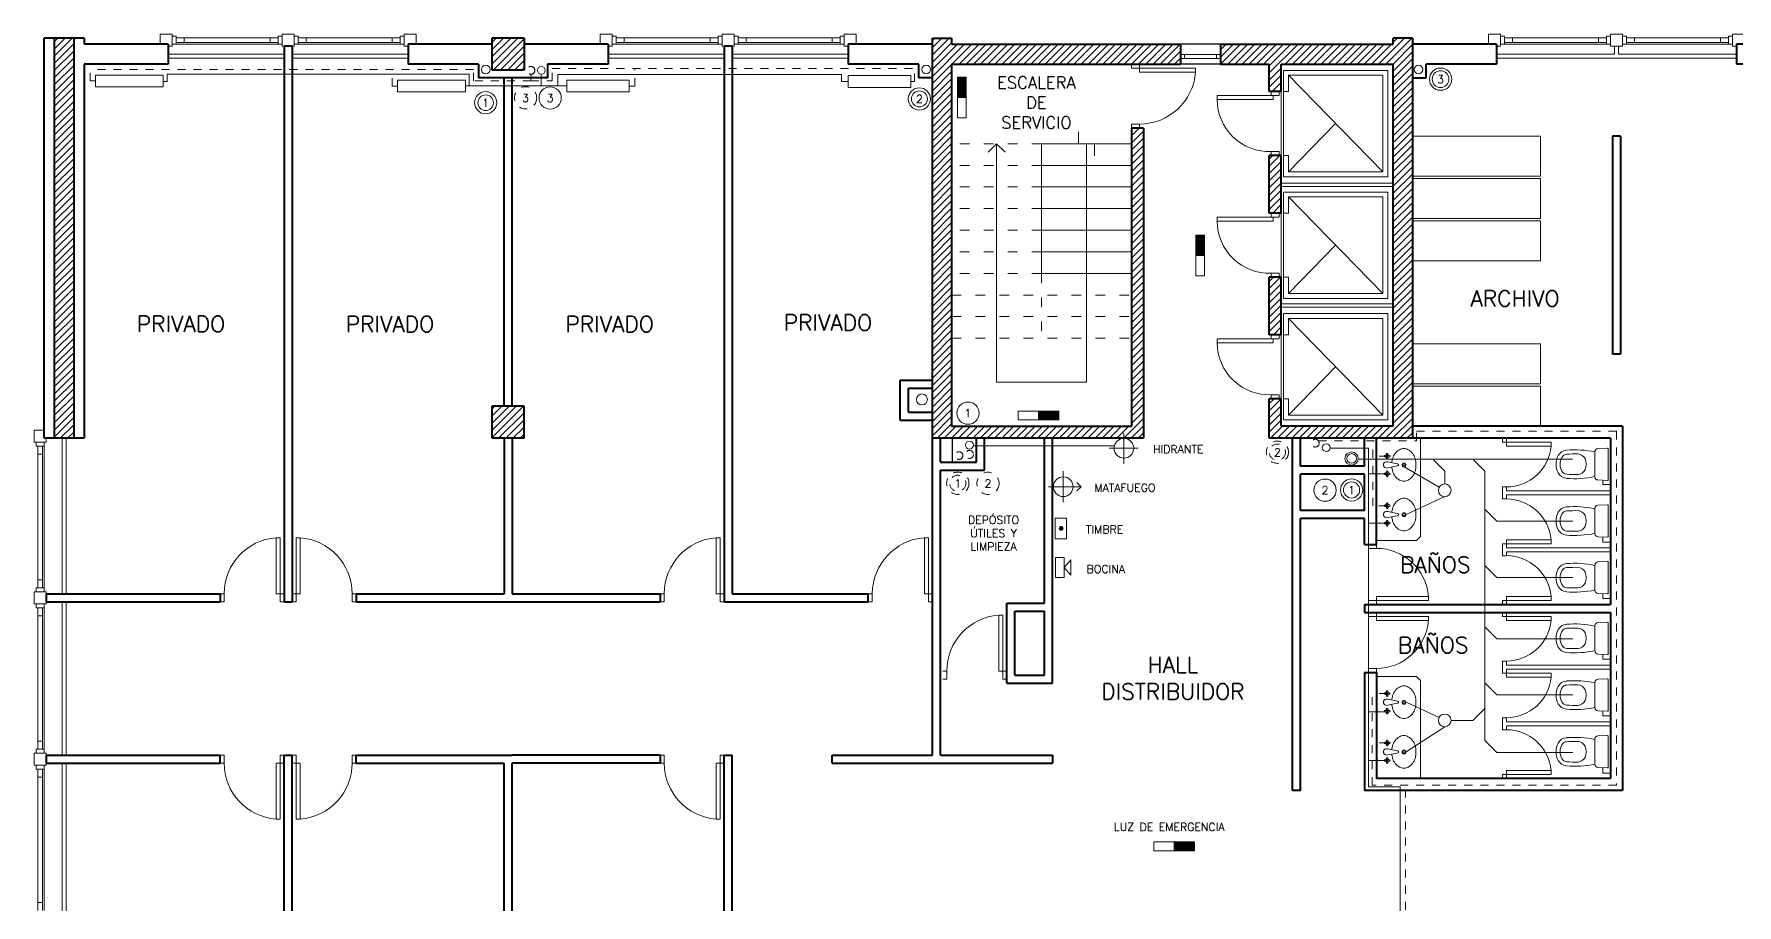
# Model space of a CAD drawing. Extents: x 1009 to 1343, y -172900 to 201.
# Drawn here: x 1153.72 to 1175, y 12.92 to 23.8 of the extents above; entities that cross this region are included whole.
import ezdxf

# ---------------------------------------------------------------- set-up
doc = ezdxf.new("R2010")
doc.units = 0
doc.header["$LTSCALE"] = 0.5
doc.linetypes.add('ACAD_ISO03W100', pattern=[30, 12, -18])
doc.linetypes.add('DASHED', pattern=[19.05, 12.7, -6.35])
for name, color, linetype, lineweight in [('Agua caliente', 230, 'CONTINUOUS', 18), ('Agua fria', 5, 'ACAD_ISO03W100', 18), ('Carpintería', 55, 'CONTINUOUS', 20), ('Desague primario', 10, 'CONTINUOUS', 18), ('Desague secundario', 30, 'CONTINUOUS', 18), ('Detalles .05', 243, 'CONTINUOUS', 5), ('Detalles 01', 8, 'CONTINUOUS', 9), ('Equipamiento fijo', 31, 'CONTINUOUS', 13), ('Equipamiento movil', 33, 'CONTINUOUS', 9), ('Muros corte', 7, 'CONTINUOUS', 40), ('Muros vista', 253, 'CONTINUOUS', 25), ('Pisos', 252, 'CONTINUOUS', 18), ('Pluviales', 41, 'CONTINUOUS', 18), ('Proyección', 4, 'ACAD_ISO03W100', 18), ('Punta 01', 6, 'CONTINUOUS', 9), ('Punta 015', 64, 'CONTINUOUS', 13), ('Punta 02', 11, 'CONTINUOUS', 20), ('Sist. contra incendio', 1, 'CONTINUOUS', 18), ('Tratamiento pisos', 251, 'CONTINUOUS', 9), ('Ventilación', 105, 'CONTINUOUS', 18)]:
    doc.layers.add(name, color=color, linetype=linetype, lineweight=lineweight)
doc.styles.add('Texto 1 mm', font='simplex.shx', dxfattribs={"height": 0.1})
doc.styles.add('Texto 1.5 mm', font='simplex.shx', dxfattribs={"height": 0.15})
doc.styles.add('Texto 2 mm', font='simplex.shx', dxfattribs={"height": 0.2})
pattern_1 = [(45, (129.8, -58.52804), (-0.0449012806, 0.0449012806), [])]
pattern_2 = [(45, (129.8, -104.45304), (-0.0449012806, 0.0449012806), [])]

# ---------------------------------------------------------------- blocks, each defined once
blk = doc.blocks.new('Lavamanos')
at = {"layer": 'Equipamiento movil'}
for p, q in [((-0.118, -0.158), (-0.138, -0.154)), ((-0.118, -0.167), (-0.138, -0.171)), ((-0.114, -0.154), (-0.118, -0.133)), ((-0.114, -0.171), (-0.118, -0.192)), ((-0.105, -0.154), (-0.101, -0.133)), ((-0.105, -0.171), (-0.101, -0.192)), ((-0.101, -0.158), (-0.08, -0.154)), ((-0.101, -0.167), (-0.08, -0.171)), ((-0.015, -0.037), (-0.038, -0.156)), ((0.013, -0.037), (0.036, -0.156)), ((0.102, -0.158), (0.081, -0.154)), ((0.102, -0.167), (0.081, -0.171)), ((0.106, -0.154), (0.102, -0.133)), ((0.106, -0.171), (0.102, -0.192)), ((0.115, -0.154), (0.119, -0.133)), ((0.115, -0.171), (0.119, -0.192)), ((0.119, -0.158), (0.14, -0.154)), ((0.119, -0.167), (0.14, -0.171))]:
    blk.add_line(p, q, dxfattribs=at)
for centre, radius in [((-0.001, 0.048), 0.0249), ((-0.001, 0.048), 0.014), ((-0.109, -0.162), 0.00541), ((0.11, -0.162), 0.00541)]:
    blk.add_circle(centre, radius, dxfattribs=at)
for centre, radius, start, end in [((-0.09, 0.045), 0.115, 150.9639, 180), ((-0.09, 0.045), 0.115, 180, 209.0361), ((-0.047, 0.021), 0.164, 126.7285, 150.9639), ((-0.019, -0.016), 0.211, 107.1746, 126.7285), ((-0.001, -0.075), 0.272, 90, 107.1746), ((-0.001, -0.075), 0.272, 72.8254, 90), ((0.017, -0.016), 0.211, 53.2715, 72.8254), ((0.045, 0.021), 0.164, 29.0361, 53.2715), ((0.088, 0.045), 0.115, 0, 29.0361), ((0.088, 0.045), 0.115, 330.9639, 360), ((-0.047, 0.069), 0.164, 209.0361, 233.2715), ((-0.019, 0.106), 0.211, 233.2715, 252.8254), ((-0.136, -0.163), 0.00882, 105.2781, 254.7219), ((-0.109, -0.162), 0.0226, 108.6122, 162.265), ((-0.109, -0.162), 0.0226, 198.6122, 252.265), ((-0.109, -0.136), 0.00882, 15.2781, 164.7219), ((-0.109, -0.162), 0.00976, 119.0054, 153.1041), ((-0.109, -0.162), 0.00976, 209.0054, 243.1041), ((-0.109, -0.189), 0.00882, 195.2781, 344.7219), ((-0.117, -0.163), 0.00254, 349.6493, 12.8593), ((-0.109, -0.155), 0.00254, 259.6493, 282.8593), ((-0.109, -0.17), 0.00254, 79.6493, 102.8593), ((-0.109, -0.162), 0.00976, 29.0054, 63.1041), ((-0.109, -0.162), 0.00976, 299.0054, 333.1041), ((-0.101, -0.162), 0.00254, 169.6493, 192.8593), ((-0.109, -0.162), 0.0226, 18.6122, 72.265), ((-0.109, -0.162), 0.0226, 288.6122, 342.265), ((-0.001, 0.165), 0.272, 252.8254, 264.2829), ((-0.083, -0.162), 0.00882, 285.2781, 74.7219), ((-0.001, -0.171), 0.0398, 158.1761, 21.8239), ((-0.001, -0.035), 0.014, 352.3829, 187.2442), ((-0.001, 0.165), 0.272, 275.7171, 287.1746), ((0.084, -0.162), 0.00882, 105.2781, 254.7219), ((0.017, 0.106), 0.211, 287.1746, 306.7285), ((0.11, -0.162), 0.0226, 107.735, 161.3878), ((0.11, -0.162), 0.0226, 197.735, 251.3878), ((0.111, -0.136), 0.00882, 15.2781, 164.7219), ((0.11, -0.162), 0.00976, 116.8959, 150.9946), ((0.11, -0.162), 0.00976, 206.8959, 240.9946), ((0.11, -0.189), 0.00882, 195.2781, 344.7219), ((0.103, -0.162), 0.00254, 347.1407, 10.3507), ((0.111, -0.155), 0.00254, 257.1407, 280.3507), ((0.11, -0.17), 0.00254, 77.1407, 100.3507), ((0.11, -0.162), 0.00976, 26.8959, 60.9946), ((0.11, -0.162), 0.00976, 296.8959, 330.9946), ((0.118, -0.163), 0.00254, 167.1407, 190.3507), ((0.11, -0.162), 0.0226, 287.735, 341.3878), ((0.11, -0.162), 0.0226, 17.735, 71.3878), ((0.137, -0.163), 0.00882, 285.2781, 74.7219), ((0.045, 0.069), 0.164, 306.7285, 330.9639)]:
    blk.add_arc(centre, radius, start, end, dxfattribs=at)
blk = doc.blocks.new('inodoro')
at = {"layer": 'Equipamiento fijo'}
for p, q in [((-0.197, 0.127), (-0.202, 0.008)), ((0.194, 0), (-0.194, 0)), ((-0.157, 0.165), (0.157, 0.165)), ((0.197, 0.127), (0.202, 0.008))]:
    blk.add_line(p, q, dxfattribs=at)
for centre, radius, start, end in [((0, 0.415), 0.235, 90, 117.5857), ((0, 0.415), 0.235, 62.4143, 90), ((1.09, 0.422), 1.27, 175.4777, 191.6858), ((-0.051, 0.512), 0.125, 117.5857, 175.5072), ((1.095, 0.422), 1.224, 175.5072, 182.1425), ((-0.051, 0.512), 0.075, 117.5857, 175.5072), ((0, 0.415), 0.185, 90, 117.5857), ((0, 0.415), 0.185, 62.4143, 90), ((0.051, 0.512), 0.075, 4.4928, 62.4143), ((0.051, 0.512), 0.125, 4.4928, 62.4143), ((-1.095, 0.422), 1.224, 357.8575, 4.4928), ((-1.024, 0.418), 1.205, 347.8749, 4.9616), ((-0.028, 0.381), 0.101, 182.7072, 247.2321), ((-0.014, 0.396), 0.12, 243.7978, 262.0389), ((0, 0.483), 0.208, 261.594, 278.406), ((0.014, 0.396), 0.12, 277.9611, 296.2022), ((0.028, 0.381), 0.101, 292.7679, 357.2928), ((-0.194, 0.008), 0.00803, 177.6578, 269.7397), ((-0.157, 0.125), 0.04, 90, 177.3974), ((0.157, 0.125), 0.04, 2.6026, 90), ((0.195, 0.007), 0.00742, 265.6488, 0.2402), ((0.194, 0.008), 0.008, 355.889, 2.6026)]:
    blk.add_arc(centre, radius, start, end, dxfattribs=at)

msp = doc.modelspace()

# ---------------------------------------------------------------- hatches: boundary and pattern name
at = {"layer": 'Detalles 01'}
h = msp.add_hatch(dxfattribs=at)
h.set_pattern_fill('ANSI31,_O', color=256, scale=0.02)
h.set_pattern_definition(pattern_1)
h.paths.add_polyline_path([(1154.216, 23.752), (1153.976, 23.752), (1153.976, 18.752), (1154.216, 18.752)])
h = msp.add_hatch(dxfattribs=at)
h.set_pattern_fill('ANSI31,_O', color=256, scale=0.02)
h.set_pattern_definition(pattern_1)
h.paths.add_polyline_path([(1159.446, 23.752), (1159.446, 23.352), (1159.846, 23.352), (1159.846, 23.752)])
h = msp.add_hatch(dxfattribs=at)
h.set_pattern_fill('ANSI31,_O', color=256, scale=0.02)
h.set_pattern_definition([(45, (0, -104.45304), (-0.0449012806, 0.0449012806), [])])
h.paths.add_polyline_path([(1168.046, 23.677), (1166.946, 23.677), (1166.946, 23.427), (1168.046, 23.427)])
h.paths.add_polyline_path([(1166.946, 23.677), (1165.186, 23.677), (1165.186, 23.752), (1164.946, 23.752), (1164.946, 18.752), (1166.946, 18.752), (1166.946, 18.902), (1165.186, 18.902), (1165.186, 23.427), (1166.946, 23.427)])
h.paths.add_polyline_path([(1167.586, 22.627), (1167.436, 22.627), (1167.436, 18.902), (1166.946, 18.902), (1166.946, 18.752), (1167.586, 18.752)])
h = msp.add_hatch(dxfattribs=at)
h.set_pattern_fill('ANSI31', color=256, scale=0.02, style=0)
h.set_pattern_definition(pattern_2)
h.paths.add_polyline_path([(1170.946, 23.752), (1170.706, 23.752), (1170.706, 23.677), (1168.546, 23.677), (1168.546, 23.427), (1169.156, 23.427), (1169.156, 23.083), (1169.306, 23.083), (1169.306, 23.427), (1170.706, 23.427), (1170.706, 18.902), (1169.306, 18.902), (1169.306, 19.246), (1169.156, 19.246), (1169.156, 18.752), (1170.946, 18.752)])
h.paths.add_polyline_path([(1169.306, 22.283), (1169.156, 22.283), (1169.156, 21.565), (1169.306, 21.565)], flags=17)
h = msp.add_hatch(dxfattribs=at)
h.set_pattern_fill('ANSI31', color=256, scale=0.02, style=0)
h.set_pattern_definition(pattern_2)
h.paths.add_polyline_path([(1169.306, 20.765), (1169.156, 20.765), (1169.156, 20.046), (1169.306, 20.046)])
h = msp.add_hatch(dxfattribs=at)
h.set_pattern_fill('ANSI31,_O', color=256, scale=0.02)
h.set_pattern_definition(pattern_1)
h.paths.add_polyline_path([(1159.446, 18.752), (1159.846, 18.752), (1159.846, 19.152), (1159.446, 19.152)])
at = {"layer": 'Punta 01', "lineweight": 20, "ltscale": 0.01}
for points in [[(1165.259, 23.01), (1165.368, 23.01), (1165.368, 23.264), (1165.259, 23.264)], [(1168.237, 21.036), (1168.346, 21.036), (1168.346, 21.29), (1168.237, 21.29)], [(1166.273, 19.092), (1166.273, 18.983), (1166.527, 18.983), (1166.527, 19.092)], [(1166.579, 17.628, 1), (1166.531, 17.628, 1)], [(1167.969, 13.709), (1167.969, 13.6), (1168.223, 13.6), (1168.223, 13.709)]]:
    msp.add_hatch(color=256, dxfattribs=at).paths.add_polyline_path(points)

# ---------------------------------------------------------------- linework, layer by layer
at = {"layer": 'Agua caliente', "lineweight": 20, "ltscale": 0.01}
for p, q in [((1155.383, 23.209), (1155.336, 23.209)), ((1159.158, 23.3), (1155.383, 23.3)), ((1155.383, 23.209), (1155.383, 23.3)), ((1159.158, 23.155), (1159.158, 23.3)), ((1160.059, 23.3), (1160.059, 23.155)), ((1160.264, 23.155), (1160.264, 23.299)), ((1160.264, 23.299), (1163.809, 23.299)), ((1163.809, 23.21), (1163.809, 23.301)), ((1163.896, 23.21), (1163.809, 23.21)), ((1159.158, 23.155), (1159.111, 23.155)), ((1160.377, 23.155), (1159.158, 23.155)), ((1169.919, 18.629), (1170.397, 18.629)), ((1170.397, 18.629), (1170.397, 14.726)), ((1170.631, 18.308), (1170.397, 18.308)), ((1170.631, 17.691), (1170.397, 17.691)), ((1170.631, 15.336), (1170.397, 15.336)), ((1170.631, 14.726), (1170.397, 14.726)), ((1170.397, 14.726), (1170.397, 14.397)), ((1170.397, 14.397), (1170.792, 14.397)), ((1170.792, 14.397), (1170.792, 12.686))]:
    msp.add_line(p, q, dxfattribs=at)
for centre, radius in [((1160.059, 23.349), 0.0486), ((1160.17, 23.004), 0.139), ((1169.868, 18.634), 0.0486), ((1169.854, 18.104), 0.139)]:
    msp.add_circle(centre, radius, dxfattribs=at)
at = {"layer": 'Agua fria', "lineweight": 20, "ltscale": 0.01}
for p, q in [((1154.421, 23.217), (1154.421, 23.361)), ((1154.488, 23.217), (1154.421, 23.217)), ((1159.213, 23.361), (1154.425, 23.361)), ((1158.197, 23.152), (1158.197, 23.361)), ((1159.213, 23.218), (1159.213, 23.361)), ((1159.93, 23.218), (1159.213, 23.218)), ((1159.93, 23.3), (1159.93, 23.218)), ((1159.93, 23.218), (1160.197, 23.218)), ((1160.197, 23.218), (1160.197, 23.371)), ((1160.197, 23.371), (1164.715, 23.371)), ((1161.23, 23.152), (1161.23, 23.371)), ((1164.678, 23.21), (1164.724, 23.21)), ((1164.724, 23.21), (1164.724, 23.371)), ((1158.264, 23.152), (1158.197, 23.152)), ((1161.163, 23.152), (1161.23, 23.152)), ((1170.859, 14.417), (1170.859, 14.419)), ((1170.859, 12.663), (1170.859, 14.419))]:
    msp.add_line(p, q, dxfattribs=at)
at = {"layer": 'Agua fria', "linetype": 'DASHED', "lineweight": 20, "ltscale": 0.01}
for p, q in [((1170.995, 18.719), (1170.995, 18.839)), ((1170.995, 18.839), (1173.494, 18.839)), ((1173.494, 18.839), (1173.494, 14.419)), ((1169.77, 18.719), (1170.995, 18.719)), ((1170.452, 17.91), (1170.452, 18.719)), ((1170.631, 18.528), (1170.452, 18.528)), ((1173.323, 18.228), (1173.323, 18.173)), ((1173.323, 18.173), (1173.494, 18.173)), ((1170.623, 17.91), (1170.452, 17.91)), ((1173.323, 17.52), (1173.323, 17.453)), ((1173.323, 17.453), (1173.494, 17.453)), ((1173.323, 16.812), (1173.323, 16.751)), ((1173.323, 16.751), (1173.494, 16.751)), ((1173.323, 16.053), (1173.323, 15.991)), ((1173.323, 15.991), (1173.494, 15.991)), ((1170.442, 14.419), (1170.442, 15.563)), ((1170.631, 15.563), (1170.442, 15.563)), ((1173.323, 15.345), (1173.323, 15.284)), ((1173.323, 15.284), (1173.494, 15.284)), ((1170.631, 14.946), (1170.442, 14.946)), ((1173.323, 14.637), (1173.323, 14.57)), ((1173.323, 14.57), (1173.494, 14.57)), ((1173.494, 14.419), (1170.442, 14.419))]:
    msp.add_line(p, q, dxfattribs=at)
for centre, radius in [((1159.93, 23.349), 0.0486), ((1169.731, 18.691), 0.0486), ((1165.279, 18.536), 0.0486), ((1165.41, 18.55), 0.0498), ((1169.258, 18.578), 0.139), ((1169.258, 18.578), 0.101), ((1165.264, 18.19), 0.139), ((1165.641, 18.189), 0.139), ((1165.264, 18.19), 0.101)]:
    msp.add_circle(centre, radius, dxfattribs=at)
at = {"layer": 'Agua fria', "lineweight": 20, "ltscale": 0.01}
msp.add_circle((1159.863, 23.005), 0.139, dxfattribs=at)
at = {"layer": 'Carpintería'}
for p, q in [((1155.446, 23.802), (1155.296, 23.802)), ((1155.296, 23.802), (1155.296, 23.677)), ((1155.446, 23.652), (1155.396, 23.652)), ((1155.446, 23.802), (1155.446, 23.652)), ((1155.446, 23.777), (1155.496, 23.777)), ((1155.496, 23.677), (1155.446, 23.677)), ((1155.496, 23.777), (1155.496, 23.677)), ((1155.496, 23.757), (1156.771, 23.757)), ((1155.496, 23.697), (1156.771, 23.697)), ((1155.596, 23.757), (1155.596, 23.697)), ((1156.671, 23.757), (1156.671, 23.697)), ((1156.821, 23.777), (1156.771, 23.777)), ((1156.771, 23.677), (1156.771, 23.777)), ((1156.771, 23.677), (1156.821, 23.677)), ((1156.971, 23.802), (1156.821, 23.802)), ((1156.821, 23.802), (1156.821, 23.652)), ((1156.846, 23.652), (1156.821, 23.652)), ((1156.971, 23.652), (1156.946, 23.652)), ((1156.971, 23.802), (1156.971, 23.652)), ((1156.971, 23.777), (1157.021, 23.777)), ((1157.021, 23.677), (1156.971, 23.677)), ((1157.021, 23.777), (1157.021, 23.677)), ((1157.021, 23.757), (1158.296, 23.757)), ((1157.021, 23.697), (1158.296, 23.697)), ((1157.121, 23.757), (1157.121, 23.697)), ((1158.196, 23.757), (1158.196, 23.697)), ((1158.296, 23.777), (1158.296, 23.677)), ((1158.346, 23.777), (1158.296, 23.777)), ((1158.296, 23.677), (1158.346, 23.677)), ((1158.346, 23.802), (1158.346, 23.652)), ((1158.346, 23.802), (1158.496, 23.802)), ((1158.346, 23.652), (1158.396, 23.652)), ((1158.496, 23.802), (1158.496, 23.677)), ((1160.946, 23.802), (1160.796, 23.802)), ((1160.796, 23.802), (1160.796, 23.677)), ((1160.946, 23.652), (1160.896, 23.652)), ((1160.946, 23.802), (1160.946, 23.652)), ((1160.946, 23.777), (1160.996, 23.777)), ((1160.996, 23.677), (1160.946, 23.677)), ((1160.996, 23.777), (1160.996, 23.677)), ((1160.996, 23.757), (1162.271, 23.757)), ((1160.996, 23.697), (1162.271, 23.697)), ((1161.096, 23.757), (1161.096, 23.697)), ((1162.171, 23.757), (1162.171, 23.697)), ((1162.321, 23.777), (1162.271, 23.777)), ((1162.271, 23.677), (1162.271, 23.777)), ((1162.271, 23.677), (1162.321, 23.677)), ((1162.471, 23.802), (1162.321, 23.802)), ((1162.321, 23.802), (1162.321, 23.652)), ((1162.346, 23.652), (1162.321, 23.652)), ((1162.471, 23.652), (1162.446, 23.652)), ((1162.471, 23.802), (1162.471, 23.652)), ((1162.471, 23.777), (1162.521, 23.777)), ((1162.521, 23.677), (1162.471, 23.677)), ((1162.521, 23.777), (1162.521, 23.677)), ((1162.521, 23.757), (1163.796, 23.757)), ((1162.521, 23.697), (1163.796, 23.697)), ((1162.621, 23.757), (1162.621, 23.697)), ((1163.696, 23.757), (1163.696, 23.697)), ((1163.796, 23.777), (1163.796, 23.677)), ((1163.846, 23.777), (1163.796, 23.777)), ((1163.796, 23.677), (1163.846, 23.677)), ((1163.846, 23.802), (1163.846, 23.652)), ((1163.846, 23.802), (1163.996, 23.802)), ((1163.846, 23.652), (1163.896, 23.652)), ((1163.996, 23.802), (1163.996, 23.677)), ((1172.046, 23.802), (1171.896, 23.802)), ((1171.896, 23.802), (1171.896, 23.677)), ((1172.046, 23.652), (1171.996, 23.652)), ((1172.046, 23.802), (1172.046, 23.652)), ((1172.046, 23.777), (1172.096, 23.777)), ((1172.096, 23.677), (1172.046, 23.677)), ((1172.096, 23.777), (1172.096, 23.677)), ((1172.096, 23.757), (1173.371, 23.757)), ((1172.096, 23.697), (1173.371, 23.697)), ((1172.196, 23.757), (1172.196, 23.697)), ((1173.271, 23.757), (1173.271, 23.697)), ((1173.421, 23.777), (1173.371, 23.777)), ((1173.371, 23.677), (1173.371, 23.777)), ((1173.371, 23.677), (1173.421, 23.677)), ((1173.571, 23.802), (1173.421, 23.802)), ((1173.421, 23.802), (1173.421, 23.652)), ((1173.571, 23.652), (1173.421, 23.652)), ((1173.571, 23.802), (1173.571, 23.652)), ((1173.571, 23.777), (1173.621, 23.777)), ((1173.621, 23.677), (1173.571, 23.677)), ((1173.621, 23.777), (1173.621, 23.677)), ((1173.621, 23.757), (1174.896, 23.757)), ((1173.621, 23.697), (1174.896, 23.697)), ((1173.721, 23.757), (1173.721, 23.697)), ((1174.796, 23.757), (1174.796, 23.697)), ((1174.896, 23.777), (1174.896, 23.677)), ((1174.946, 23.777), (1174.896, 23.777)), ((1174.896, 23.677), (1174.946, 23.677)), ((1174.946, 23.802), (1174.946, 23.652)), ((1174.946, 23.802), (1175.096, 23.802)), ((1174.946, 23.652), (1174.996, 23.652)), ((1167.436, 23.377), (1167.436, 23.427)), ((1167.536, 23.377), (1167.536, 23.427)), ((1168.546, 23.547), (1168.046, 23.547)), ((1168.546, 23.497), (1168.046, 23.497)), ((1168.096, 23.547), (1168.096, 23.497)), ((1168.496, 23.547), (1168.496, 23.497)), ((1167.436, 23.377), (1167.536, 23.377)), ((1167.536, 23.377), (1168.236, 23.377)), ((1167.536, 23.327), (1167.536, 23.377)), ((1168.236, 23.327), (1167.536, 23.327)), ((1168.236, 23.377), (1168.236, 23.327)), ((1169.336, 23.347), (1170.636, 23.347)), ((1169.336, 23.083), (1169.336, 23.347)), ((1169.396, 23.287), (1170.576, 23.287)), ((1169.396, 23.083), (1169.396, 23.287)), ((1170.576, 22.079), (1170.576, 23.287)), ((1170.636, 22.019), (1170.636, 23.347)), ((1169.206, 23.033), (1168.506, 23.033)), ((1168.506, 22.983), (1168.506, 23.033)), ((1169.206, 22.983), (1168.506, 22.983)), ((1169.181, 23.033), (1169.181, 23.083)), ((1169.281, 23.033), (1169.181, 23.033)), ((1169.206, 22.983), (1169.206, 23.033)), ((1169.281, 23.033), (1169.281, 23.083)), ((1169.336, 23.083), (1169.396, 23.083)), ((1167.536, 22.677), (1167.436, 22.677)), ((1167.436, 22.677), (1167.436, 22.627)), ((1167.536, 22.677), (1167.536, 22.627)), ((1169.281, 22.333), (1169.181, 22.333)), ((1169.181, 22.333), (1169.181, 22.283)), ((1169.281, 22.333), (1169.281, 22.283)), ((1169.336, 22.019), (1169.336, 22.283)), ((1169.336, 22.283), (1169.396, 22.283)), ((1169.396, 22.079), (1169.396, 22.283)), ((1170.636, 22.019), (1169.336, 22.019)), ((1170.576, 22.079), (1169.396, 22.079)), ((1169.336, 21.829), (1170.636, 21.829)), ((1169.336, 21.565), (1169.336, 21.829)), ((1169.396, 21.769), (1170.576, 21.769)), ((1169.396, 21.565), (1169.396, 21.769)), ((1170.576, 20.56), (1170.576, 21.769)), ((1170.636, 20.5), (1170.636, 21.829)), ((1169.206, 21.515), (1168.506, 21.515)), ((1168.506, 21.465), (1168.506, 21.515)), ((1169.181, 21.515), (1169.181, 21.565)), ((1169.281, 21.515), (1169.181, 21.515)), ((1169.206, 21.465), (1169.206, 21.515)), ((1169.281, 21.515), (1169.281, 21.565)), ((1169.336, 21.565), (1169.396, 21.565)), ((1169.206, 21.465), (1168.506, 21.465)), ((1169.281, 20.815), (1169.181, 20.815)), ((1169.181, 20.815), (1169.181, 20.765)), ((1169.281, 20.815), (1169.281, 20.765)), ((1169.336, 20.5), (1169.336, 20.765)), ((1169.336, 20.765), (1169.396, 20.765)), ((1169.396, 20.56), (1169.396, 20.765)), ((1170.636, 20.5), (1169.336, 20.5)), ((1170.576, 20.56), (1169.396, 20.56)), ((1169.336, 20.31), (1170.636, 20.31)), ((1169.336, 20.046), (1169.336, 20.31)), ((1169.396, 20.25), (1170.576, 20.25)), ((1169.396, 20.046), (1169.396, 20.25)), ((1170.576, 19.042), (1170.576, 20.25)), ((1170.636, 18.982), (1170.636, 20.31)), ((1169.181, 19.996), (1169.181, 20.046)), ((1169.281, 19.996), (1169.281, 20.046)), ((1169.336, 20.046), (1169.396, 20.046)), ((1169.206, 19.996), (1168.506, 19.996)), ((1168.506, 19.946), (1168.506, 19.996)), ((1169.206, 19.946), (1168.506, 19.946)), ((1169.281, 19.996), (1169.181, 19.996)), ((1169.206, 19.946), (1169.206, 19.996)), ((1169.281, 19.296), (1169.181, 19.296)), ((1169.181, 19.296), (1169.181, 19.246)), ((1169.281, 19.296), (1169.281, 19.246)), ((1169.336, 18.982), (1169.336, 19.246)), ((1169.336, 19.246), (1169.396, 19.246)), ((1169.396, 19.042), (1169.396, 19.246)), ((1170.636, 18.982), (1169.336, 18.982)), ((1170.576, 19.042), (1169.396, 19.042)), ((1153.721, 18.852), (1153.721, 18.702)), ((1153.721, 18.852), (1153.846, 18.852)), ((1153.871, 18.752), (1153.871, 18.702)), ((1172.071, 18.702), (1172.071, 18.752)), ((1172.121, 18.702), (1172.121, 18.752)), ((1153.871, 18.702), (1153.721, 18.702)), ((1153.746, 18.702), (1153.746, 18.652)), ((1153.846, 18.652), (1153.746, 18.652)), ((1153.766, 18.652), (1153.766, 16.885)), ((1153.826, 18.552), (1153.766, 18.552)), ((1153.826, 18.652), (1153.826, 16.885)), ((1153.846, 18.652), (1153.846, 18.702)), ((1172.121, 18.702), (1172.071, 18.702)), ((1172.121, 18.702), (1172.679, 18.702)), ((1172.121, 18.702), (1172.121, 18.652)), ((1172.121, 18.652), (1172.679, 18.652)), ((1172.679, 18.702), (1172.679, 18.652)), ((1172.121, 18.144), (1172.071, 18.144)), ((1172.071, 17.994), (1172.071, 18.144)), ((1172.121, 18.094), (1172.121, 18.144)), ((1173.421, 18.094), (1172.121, 18.094)), ((1172.121, 17.994), (1172.071, 17.994)), ((1173.421, 18.044), (1172.121, 18.044)), ((1172.121, 17.994), (1172.121, 18.044)), ((1156.796, 17.51), (1156.746, 17.51)), ((1156.746, 17.51), (1156.746, 16.81)), ((1156.796, 16.81), (1156.796, 17.51)), ((1156.996, 16.81), (1156.996, 17.51)), ((1156.996, 17.51), (1157.046, 17.51)), ((1157.046, 17.51), (1157.046, 16.81)), ((1162.296, 17.51), (1162.246, 17.51)), ((1162.246, 17.51), (1162.246, 16.81)), ((1162.296, 16.81), (1162.296, 17.51)), ((1164.896, 17.51), (1164.846, 17.51)), ((1164.846, 17.51), (1164.846, 16.81)), ((1164.896, 16.81), (1164.896, 17.51)), ((1172.121, 17.485), (1172.679, 17.485)), ((1172.121, 17.485), (1172.121, 17.435)), ((1172.679, 17.485), (1172.679, 17.435)), ((1170.396, 17.427), (1170.396, 17.377)), ((1170.396, 17.377), (1170.496, 17.377)), ((1170.496, 17.377), (1170.496, 17.427)), ((1172.071, 17.435), (1172.121, 17.435)), ((1172.071, 17.285), (1172.071, 17.435)), ((1172.071, 17.285), (1172.121, 17.285)), ((1172.121, 17.385), (1172.121, 17.435)), ((1172.121, 17.435), (1172.679, 17.435)), ((1172.121, 17.385), (1173.421, 17.385)), ((1172.121, 17.335), (1173.421, 17.335)), ((1172.121, 17.285), (1172.121, 17.335)), ((1153.721, 16.835), (1153.721, 16.685)), ((1153.721, 16.835), (1153.871, 16.835)), ((1153.746, 16.835), (1153.746, 16.885)), ((1153.746, 16.885), (1153.846, 16.885)), ((1153.766, 16.985), (1153.826, 16.985)), ((1153.846, 16.885), (1153.846, 16.835)), ((1153.871, 16.835), (1153.871, 16.81)), ((1153.721, 16.685), (1153.871, 16.685)), ((1153.746, 16.685), (1153.746, 16.635)), ((1153.846, 16.635), (1153.746, 16.635)), ((1153.766, 16.635), (1153.766, 14.869)), ((1153.826, 16.635), (1153.826, 14.869)), ((1153.846, 16.685), (1153.846, 16.635)), ((1153.871, 16.71), (1153.871, 16.685)), ((1156.096, 16.81), (1156.046, 16.81)), ((1156.096, 16.71), (1156.046, 16.71)), ((1156.096, 16.71), (1156.096, 16.81)), ((1156.746, 16.81), (1156.796, 16.81)), ((1156.796, 16.71), (1156.796, 16.81)), ((1156.796, 16.81), (1156.846, 16.81)), ((1156.796, 16.71), (1156.846, 16.71)), ((1156.996, 16.81), (1156.946, 16.81)), ((1156.996, 16.71), (1156.946, 16.71)), ((1156.996, 16.71), (1156.996, 16.81)), ((1157.046, 16.81), (1156.996, 16.81)), ((1157.696, 16.71), (1157.696, 16.81)), ((1157.696, 16.81), (1157.746, 16.81)), ((1157.696, 16.71), (1157.746, 16.71)), ((1161.596, 16.81), (1161.546, 16.81)), ((1161.596, 16.71), (1161.546, 16.71)), ((1161.596, 16.71), (1161.596, 16.81)), ((1162.246, 16.81), (1162.296, 16.81)), ((1162.296, 16.71), (1162.296, 16.81)), ((1162.296, 16.81), (1162.346, 16.81)), ((1162.296, 16.71), (1162.346, 16.71)), ((1164.196, 16.81), (1164.146, 16.81)), ((1164.196, 16.71), (1164.146, 16.71)), ((1164.196, 16.71), (1164.196, 16.81)), ((1164.846, 16.81), (1164.896, 16.81)), ((1164.896, 16.71), (1164.896, 16.81)), ((1164.896, 16.81), (1164.946, 16.81)), ((1164.896, 16.71), (1164.946, 16.71)), ((1170.396, 16.727), (1170.496, 16.727)), ((1170.396, 16.677), (1170.396, 16.727)), ((1171.146, 16.777), (1170.496, 16.777)), ((1170.496, 16.777), (1170.496, 16.727)), ((1170.496, 16.727), (1170.496, 16.677)), ((1170.496, 16.727), (1171.146, 16.727)), ((1171.146, 16.727), (1171.146, 16.777)), ((1172.071, 16.677), (1172.071, 16.727)), ((1172.071, 16.727), (1172.121, 16.727)), ((1172.121, 16.777), (1172.679, 16.777)), ((1172.121, 16.777), (1172.121, 16.727)), ((1172.121, 16.677), (1172.121, 16.727)), ((1172.121, 16.727), (1172.679, 16.727)), ((1172.679, 16.777), (1172.679, 16.727)), ((1153.826, 16.535), (1153.766, 16.535)), ((1165.826, 16.544), (1165.776, 16.544)), ((1165.776, 16.544), (1165.776, 15.844)), ((1165.826, 15.844), (1165.826, 16.544)), ((1170.396, 16.577), (1170.396, 16.527)), ((1170.396, 16.527), (1170.496, 16.527)), ((1170.496, 16.527), (1170.496, 16.577)), ((1170.496, 16.527), (1171.146, 16.527)), ((1170.496, 16.477), (1170.496, 16.527)), ((1171.146, 16.477), (1170.496, 16.477)), ((1171.146, 16.527), (1171.146, 16.477)), ((1172.071, 16.577), (1172.071, 16.527)), ((1172.071, 16.527), (1172.121, 16.527)), ((1172.121, 16.577), (1172.121, 16.527)), ((1172.121, 16.527), (1172.679, 16.527)), ((1172.121, 16.477), (1172.121, 16.527)), ((1172.121, 16.477), (1172.679, 16.477)), ((1172.679, 16.477), (1172.679, 16.527)), ((1172.071, 15.969), (1172.121, 15.969)), ((1172.071, 15.969), (1172.071, 15.819)), ((1172.121, 15.969), (1172.121, 15.919)), ((1165.126, 15.844), (1165.076, 15.844)), ((1165.126, 15.744), (1165.126, 15.844)), ((1165.776, 15.844), (1165.826, 15.844)), ((1165.826, 15.744), (1165.826, 15.844)), ((1165.826, 15.844), (1165.876, 15.844)), ((1170.396, 15.877), (1170.496, 15.877)), ((1170.396, 15.827), (1170.396, 15.877)), ((1170.496, 15.877), (1170.496, 15.827)), ((1172.071, 15.819), (1172.121, 15.819)), ((1172.121, 15.919), (1173.421, 15.919)), ((1172.121, 15.869), (1173.421, 15.869)), ((1172.121, 15.869), (1172.121, 15.819)), ((1172.121, 15.819), (1172.679, 15.819)), ((1172.121, 15.769), (1172.121, 15.819)), ((1172.121, 15.769), (1172.679, 15.769)), ((1172.679, 15.769), (1172.679, 15.819)), ((1165.126, 15.744), (1165.076, 15.744)), ((1165.826, 15.744), (1165.876, 15.744)), ((1172.121, 15.26), (1172.071, 15.26)), ((1172.071, 15.26), (1172.071, 15.11)), ((1172.121, 15.11), (1172.071, 15.11)), ((1172.121, 15.26), (1172.121, 15.21)), ((1173.421, 15.21), (1172.121, 15.21)), ((1173.421, 15.16), (1172.121, 15.16)), ((1172.121, 15.16), (1172.121, 15.11)), ((1153.766, 14.969), (1153.826, 14.969)), ((1153.721, 14.819), (1153.721, 14.669)), ((1153.721, 14.819), (1153.871, 14.819)), ((1153.746, 14.819), (1153.746, 14.869)), ((1153.746, 14.869), (1153.846, 14.869)), ((1153.846, 14.869), (1153.846, 14.819)), ((1153.871, 14.819), (1153.871, 14.794)), ((1153.871, 14.694), (1153.871, 14.669)), ((1156.096, 14.794), (1156.046, 14.794)), ((1156.096, 14.694), (1156.046, 14.694)), ((1156.096, 14.794), (1156.096, 14.694)), ((1156.746, 13.994), (1156.746, 14.694)), ((1156.746, 14.694), (1156.796, 14.694)), ((1156.796, 14.794), (1156.796, 14.694)), ((1156.796, 14.794), (1156.846, 14.794)), ((1156.796, 14.694), (1156.846, 14.694)), ((1156.796, 14.694), (1156.796, 13.994)), ((1156.996, 14.794), (1156.946, 14.794)), ((1156.996, 14.694), (1156.946, 14.694)), ((1156.996, 14.794), (1156.996, 14.694)), ((1156.996, 14.694), (1156.996, 13.994)), ((1157.046, 14.694), (1156.996, 14.694)), ((1157.046, 13.994), (1157.046, 14.694)), ((1157.696, 14.794), (1157.696, 14.694)), ((1157.696, 14.794), (1157.746, 14.794)), ((1157.696, 14.694), (1157.746, 14.694)), ((1161.596, 14.794), (1161.546, 14.794)), ((1161.596, 14.694), (1161.546, 14.694)), ((1161.596, 14.794), (1161.596, 14.694)), ((1162.246, 13.994), (1162.246, 14.694)), ((1162.246, 14.694), (1162.296, 14.694)), ((1162.296, 14.794), (1162.296, 14.694)), ((1162.296, 14.794), (1162.346, 14.794)), ((1162.296, 14.694), (1162.346, 14.694)), ((1162.296, 14.694), (1162.296, 13.994)), ((1153.721, 14.669), (1153.871, 14.669)), ((1153.746, 14.669), (1153.746, 14.619)), ((1153.846, 14.619), (1153.746, 14.619)), ((1153.766, 14.619), (1153.766, 12.852)), ((1153.826, 14.519), (1153.766, 14.519)), ((1153.826, 14.619), (1153.826, 12.852)), ((1153.846, 14.619), (1153.846, 14.669)), ((1172.121, 14.552), (1172.071, 14.552)), ((1172.071, 14.552), (1172.071, 14.502)), ((1172.121, 14.602), (1172.679, 14.602)), ((1172.121, 14.552), (1172.121, 14.602)), ((1172.121, 14.552), (1172.121, 14.502)), ((1172.121, 14.552), (1172.679, 14.552)), ((1172.679, 14.552), (1172.679, 14.602)), ((1156.796, 13.994), (1156.746, 13.994)), ((1156.996, 13.994), (1157.046, 13.994)), ((1162.296, 13.994), (1162.246, 13.994)), ((1153.766, 12.952), (1153.826, 12.952))]:
    msp.add_line(p, q, dxfattribs=at)
at = {"layer": 'Desague primario'}
for p, q in [((1171.199, 18.493), (1170.267, 18.493)), ((1171.199, 18.493), (1172.946, 18.493)), ((1171.349, 18.343), (1171.199, 18.493)), ((1171.349, 18.182), (1171.349, 18.343)), ((1171.849, 18.343), (1171.699, 18.493)), ((1171.849, 18.252), (1171.849, 18.343)), ((1171.849, 14.978), (1171.849, 18.252)), ((1171.999, 17.718), (1171.849, 17.868)), ((1172.949, 17.718), (1171.999, 17.718)), ((1171.999, 17.014), (1171.849, 17.164)), ((1172.949, 17.014), (1171.999, 17.014)), ((1171.999, 16.247), (1171.849, 16.397)), ((1172.949, 16.247), (1171.999, 16.247)), ((1171.999, 15.547), (1171.849, 15.697)), ((1172.949, 15.547), (1171.999, 15.547)), ((1171.699, 15.228), (1171.849, 15.378)), ((1171.429, 15.228), (1171.699, 15.228)), ((1171.999, 14.828), (1171.849, 14.978)), ((1172.949, 14.828), (1171.999, 14.828))]:
    msp.add_line(p, q, dxfattribs=at)
for centre, radius in [((1170.185, 18.5), 0.0605), ((1170.185, 18.107), 0.101)]:
    msp.add_circle(centre, radius, dxfattribs=at)
at = {"layer": 'Desague secundario'}
for p, q in [((1170.842, 18.395), (1171.281, 18.142)), ((1170.867, 17.799), (1171.349, 18.023)), ((1170.867, 15.455), (1171.278, 15.262)), ((1170.867, 14.834), (1171.349, 15.149))]:
    msp.add_line(p, q, dxfattribs=at)
for centre in [(1171.349, 18.102), (1171.349, 15.228)]:
    msp.add_circle(centre, 0.0793, dxfattribs=at)
at = {"layer": 'Detalles .05'}
for p, q in [((1169.306, 21.939), (1170.706, 21.939)), ((1169.306, 21.899), (1170.706, 21.899)), ((1170.706, 20.43), (1169.306, 20.43)), ((1170.706, 20.39), (1169.306, 20.39))]:
    msp.add_line(p, q, dxfattribs=at)
at = {"layer": 'Detalles 01'}
for p, q in [((1156.771, 23.677), (1155.496, 23.677)), ((1158.296, 23.677), (1157.021, 23.677)), ((1162.271, 23.677), (1160.996, 23.677)), ((1163.796, 23.677), (1162.521, 23.677)), ((1173.371, 23.677), (1172.096, 23.677)), ((1173.471, 23.652), (1173.471, 23.552)), ((1173.521, 23.652), (1173.521, 23.552)), ((1174.896, 23.677), (1173.621, 23.677)), ((1156.846, 23.552), (1155.396, 23.552)), ((1156.846, 23.502), (1155.396, 23.502)), ((1158.396, 23.552), (1156.946, 23.552)), ((1158.396, 23.502), (1156.946, 23.502)), ((1162.346, 23.552), (1160.896, 23.552)), ((1162.346, 23.502), (1160.896, 23.502)), ((1163.896, 23.552), (1162.446, 23.552)), ((1163.896, 23.502), (1162.446, 23.502)), ((1173.471, 23.552), (1171.996, 23.552)), ((1174.996, 23.502), (1171.996, 23.502)), ((1174.996, 23.552), (1173.521, 23.552)), ((1169.396, 23.287), (1170.576, 22.079)), ((1169.336, 23.083), (1169.336, 22.283)), ((1166.773, 22.582), (1166.773, 22.432)), ((1169.986, 22.683), (1169.396, 22.079)), ((1165.642, 22.326), (1165.748, 22.432)), ((1165.748, 22.432), (1165.748, 19.452)), ((1165.854, 22.326), (1165.748, 22.432)), ((1166.873, 22.432), (1166.873, 19.452)), ((1166.973, 22.432), (1166.973, 22.282)), ((1169.396, 21.769), (1170.576, 20.56)), ((1169.336, 21.565), (1169.336, 20.765)), ((1169.986, 21.165), (1169.396, 20.56)), ((1169.396, 20.25), (1170.576, 19.042)), ((1169.336, 20.046), (1169.336, 19.246)), ((1169.986, 19.646), (1169.396, 19.042)), ((1165.748, 19.452), (1166.873, 19.452)), ((1154.071, 18.752), (1154.071, 16.81)), ((1154.121, 18.752), (1154.121, 16.81)), ((1153.846, 18.652), (1153.846, 16.885)), ((1154.071, 16.71), (1154.071, 14.794)), ((1154.121, 16.71), (1154.121, 14.794)), ((1154.071, 12.752), (1154.071, 14.694)), ((1154.121, 12.752), (1154.121, 14.694)), ((1153.846, 14.619), (1153.846, 12.852))]:
    msp.add_line(p, q, dxfattribs=at)
for centre, radius, start, end in [((1167.534, 23.381), 0.703, 270.1171, 355.6407), ((1169.156, 22.983), 0.65, 180, 272.1618), ((1169.156, 21.465), 0.65, 180, 272.1618), ((1169.156, 19.946), 0.65, 180, 272.1618), ((1172.119, 18.707), 0.563, 270.1902, 354.4422), ((1172.119, 17.431), 0.563, 5.5578, 89.8098), ((1156.799, 16.809), 0.703, 94.3593, 179.8829), ((1156.992, 16.809), 0.703, 0.1171, 85.6407), ((1162.299, 16.809), 0.703, 94.3593, 179.8829), ((1164.899, 16.809), 0.703, 94.3593, 179.8829), ((1170.494, 16.723), 0.654, 4.7184, 89.8628), ((1172.119, 16.723), 0.563, 5.5578, 89.8098), ((1165.829, 15.842), 0.703, 94.3593, 179.8829), ((1170.494, 16.531), 0.654, 270.1372, 355.2816), ((1172.119, 16.532), 0.563, 270.1902, 354.4422), ((1172.119, 15.823), 0.563, 270.1902, 354.4422), ((1172.119, 14.548), 0.563, 5.5578, 89.8098), ((1156.799, 14.695), 0.703, 180.1171, 265.6407), ((1156.992, 14.695), 0.703, 274.3593, 359.8829), ((1162.299, 14.695), 0.703, 180.1171, 265.6407)]:
    msp.add_arc(centre, radius, start, end, dxfattribs=at)
at = {"layer": 'Equipamiento fijo'}
for p, q in [((1172.546, 22.527), (1170.946, 22.527)), ((1172.546, 22.527), (1172.546, 22.027)), ((1172.546, 22.027), (1170.946, 22.027)), ((1172.546, 21.997), (1170.946, 21.997)), ((1172.546, 21.997), (1172.546, 21.497)), ((1172.546, 21.497), (1170.946, 21.497)), ((1172.546, 21.467), (1170.946, 21.467)), ((1172.546, 21.467), (1172.546, 20.967)), ((1172.546, 20.967), (1170.946, 20.967)), ((1172.546, 19.932), (1170.946, 19.932)), ((1172.546, 19.932), (1172.546, 19.432)), ((1172.546, 19.432), (1170.946, 19.432)), ((1172.546, 19.402), (1170.946, 19.402)), ((1172.546, 19.402), (1172.546, 18.902)), ((1171.046, 17.527), (1171.046, 18.752)), ((1170.996, 17.477), (1170.496, 17.477)), ((1170.996, 17.477), (1171.046, 17.527)), ((1170.996, 15.777), (1170.496, 15.777)), ((1170.996, 15.777), (1171.046, 15.727)), ((1171.046, 15.727), (1171.046, 14.502))]:
    msp.add_line(p, q, dxfattribs=at)
at = {"layer": 'Muros corte'}
for p, q in [((1154.346, 23.752), (1153.846, 23.752)), ((1153.846, 18.752), (1153.846, 23.752)), ((1153.976, 18.752), (1153.976, 23.752)), ((1154.216, 23.752), (1154.216, 18.752)), ((1154.346, 23.752), (1154.346, 23.677)), ((1155.396, 23.677), (1154.346, 23.677)), ((1155.396, 23.677), (1155.396, 23.427)), ((1156.846, 23.652), (1156.846, 16.71)), ((1156.946, 23.652), (1156.846, 23.652)), ((1156.946, 23.652), (1156.946, 16.71)), ((1159.446, 23.677), (1158.396, 23.677)), ((1158.396, 23.677), (1158.396, 23.427)), ((1159.846, 23.752), (1159.446, 23.752)), ((1159.446, 23.352), (1159.446, 23.752)), ((1159.846, 23.752), (1159.846, 23.352)), ((1160.896, 23.677), (1159.846, 23.677)), ((1160.896, 23.677), (1160.896, 23.427)), ((1162.346, 23.652), (1162.346, 16.71)), ((1162.446, 23.652), (1162.346, 23.652)), ((1162.446, 23.652), (1162.446, 16.81)), ((1164.946, 23.677), (1163.896, 23.677)), ((1163.896, 23.677), (1163.896, 23.427)), ((1164.946, 18.752), (1164.946, 23.752)), ((1164.946, 23.752), (1165.186, 23.752)), ((1165.186, 23.752), (1165.186, 23.677)), ((1165.186, 23.677), (1168.046, 23.677)), ((1168.046, 23.677), (1168.046, 23.427)), ((1168.546, 23.677), (1168.546, 23.427)), ((1168.546, 23.677), (1170.706, 23.677)), ((1170.946, 23.752), (1170.706, 23.752)), ((1170.706, 23.677), (1170.706, 23.752)), ((1170.946, 23.752), (1170.946, 18.752)), ((1171.996, 23.677), (1170.946, 23.677)), ((1171.996, 23.677), (1171.996, 23.427)), ((1176.046, 23.677), (1174.996, 23.677)), ((1174.996, 23.677), (1174.996, 23.427)), ((1154.346, 23.427), (1154.346, 18.752)), ((1155.396, 23.427), (1154.346, 23.427)), ((1159.276, 23.427), (1158.396, 23.427)), ((1159.276, 23.427), (1159.276, 23.257)), ((1160.896, 23.427), (1160.138, 23.427)), ((1160.138, 23.427), (1160.138, 23.257)), ((1164.776, 23.427), (1163.896, 23.427)), ((1164.776, 23.257), (1164.776, 23.427)), ((1164.946, 14.794), (1164.946, 23.427)), ((1165.186, 23.427), (1168.046, 23.427)), ((1165.186, 23.427), (1165.186, 18.902)), ((1168.546, 23.427), (1169.156, 23.427)), ((1169.156, 23.083), (1169.156, 23.427)), ((1169.306, 23.427), (1170.706, 23.427)), ((1169.306, 23.083), (1169.306, 23.427)), ((1170.706, 18.902), (1170.706, 23.427)), ((1171.996, 23.427), (1171.116, 23.427)), ((1171.116, 23.257), (1171.116, 23.427)), ((1176.046, 23.427), (1174.996, 23.427)), ((1159.596, 23.257), (1159.276, 23.257)), ((1160.138, 23.257), (1159.276, 23.257)), ((1159.846, 23.352), (1159.446, 23.352)), ((1159.596, 19.152), (1159.596, 23.257)), ((1159.696, 19.152), (1159.696, 23.257)), ((1164.946, 23.257), (1164.776, 23.257)), ((1170.946, 23.257), (1171.116, 23.257)), ((1169.306, 23.083), (1169.156, 23.083)), ((1167.436, 22.627), (1167.436, 18.902)), ((1167.586, 22.627), (1167.436, 22.627)), ((1167.586, 22.627), (1167.586, 18.752)), ((1173.446, 22.527), (1173.446, 19.802)), ((1173.546, 22.527), (1173.446, 22.527)), ((1173.546, 22.527), (1173.546, 19.802)), ((1169.156, 21.565), (1169.156, 22.283)), ((1169.306, 22.283), (1169.156, 22.283)), ((1169.306, 21.565), (1169.306, 22.283)), ((1169.306, 21.565), (1169.156, 21.565)), ((1169.306, 20.765), (1169.156, 20.765)), ((1169.156, 20.046), (1169.156, 20.765)), ((1169.306, 20.046), (1169.306, 20.765)), ((1169.306, 20.046), (1169.156, 20.046)), ((1173.546, 19.802), (1173.446, 19.802)), ((1164.546, 18.977), (1164.546, 19.477)), ((1164.546, 19.477), (1164.946, 19.477)), ((1164.646, 19.077), (1164.646, 19.377)), ((1164.646, 19.377), (1164.946, 19.377)), ((1159.846, 19.152), (1159.446, 19.152)), ((1159.446, 18.752), (1159.446, 19.152)), ((1159.846, 18.752), (1159.846, 19.152)), ((1169.156, 18.752), (1169.156, 19.246)), ((1169.306, 19.246), (1169.156, 19.246)), ((1169.306, 18.902), (1169.306, 19.246)), ((1164.546, 18.977), (1164.946, 18.977)), ((1164.646, 19.077), (1164.946, 19.077)), ((1154.346, 18.752), (1153.846, 18.752)), ((1159.846, 18.752), (1159.446, 18.752)), ((1159.596, 18.752), (1159.596, 16.81)), ((1159.696, 18.752), (1159.696, 16.81)), ((1167.586, 18.752), (1164.946, 18.752)), ((1165.046, 18.452), (1165.046, 18.752)), ((1165.186, 18.902), (1167.436, 18.902)), ((1165.496, 18.452), (1165.496, 18.752)), ((1165.596, 18.352), (1165.596, 18.752)), ((1166.346, 16.694), (1166.346, 18.752)), ((1166.446, 15.694), (1166.446, 18.752)), ((1173.421, 18.752), (1169.156, 18.752)), ((1170.706, 18.902), (1169.306, 18.902)), ((1169.446, 14.352), (1169.446, 18.752)), ((1169.546, 18.402), (1169.546, 18.752)), ((1170.346, 18.402), (1170.346, 18.752)), ((1170.496, 17.427), (1170.496, 18.752)), ((1173.571, 18.902), (1170.946, 18.902)), ((1173.421, 18.752), (1173.421, 16.677)), ((1173.571, 18.902), (1173.571, 14.352)), ((1165.046, 18.452), (1165.496, 18.452)), ((1165.046, 14.794), (1165.046, 18.352)), ((1165.046, 18.352), (1165.596, 18.352)), ((1170.346, 18.402), (1169.546, 18.402)), ((1170.346, 18.302), (1169.546, 18.302)), ((1169.546, 17.852), (1169.546, 18.302)), ((1170.346, 17.852), (1170.346, 18.302)), ((1170.346, 17.852), (1169.546, 17.852)), ((1169.546, 14.352), (1169.546, 17.752)), ((1170.346, 17.752), (1169.546, 17.752)), ((1170.346, 17.427), (1170.346, 17.752)), ((1170.346, 17.427), (1170.496, 17.427)), ((1153.871, 16.81), (1156.046, 16.81)), ((1153.871, 16.81), (1153.871, 16.71)), ((1153.871, 16.71), (1156.046, 16.71)), ((1156.046, 16.81), (1156.046, 16.71)), ((1156.846, 16.71), (1156.946, 16.71)), ((1157.746, 16.81), (1157.746, 16.71)), ((1157.746, 16.81), (1159.596, 16.81)), ((1157.746, 16.71), (1161.546, 16.71)), ((1159.696, 16.81), (1161.546, 16.81)), ((1161.546, 16.81), (1161.546, 16.71)), ((1162.346, 16.71), (1164.146, 16.71)), ((1162.446, 16.81), (1164.146, 16.81)), ((1164.146, 16.71), (1164.146, 16.81)), ((1165.876, 15.694), (1165.876, 16.694)), ((1165.876, 16.694), (1166.346, 16.694)), ((1170.346, 16.677), (1173.421, 16.677)), ((1170.346, 16.677), (1170.346, 16.577)), ((1165.976, 15.794), (1165.976, 16.594)), ((1165.976, 16.594), (1166.346, 16.594)), ((1166.346, 15.794), (1166.346, 16.594)), ((1170.346, 16.577), (1173.421, 16.577)), ((1173.421, 16.577), (1173.421, 14.502)), ((1165.976, 15.794), (1166.346, 15.794)), ((1170.346, 15.827), (1170.496, 15.827)), ((1170.346, 15.827), (1170.346, 14.352)), ((1170.496, 15.827), (1170.496, 14.502)), ((1165.876, 15.694), (1166.446, 15.694)), ((1153.871, 14.794), (1156.046, 14.794)), ((1153.871, 14.794), (1153.871, 14.694)), ((1153.871, 14.694), (1156.046, 14.694)), ((1156.046, 14.694), (1156.046, 14.794)), ((1156.846, 7.852), (1156.846, 14.794)), ((1156.846, 14.794), (1156.946, 14.794)), ((1156.946, 7.852), (1156.946, 14.794)), ((1157.746, 14.694), (1157.746, 14.794)), ((1157.746, 14.794), (1159.696, 14.794)), ((1157.746, 14.694), (1159.596, 14.694)), ((1159.596, 12.752), (1159.596, 14.694)), ((1161.546, 14.794), (1159.696, 14.794)), ((1159.696, 12.752), (1159.696, 14.694)), ((1161.546, 14.694), (1159.696, 14.694)), ((1161.546, 14.794), (1161.546, 14.694)), ((1162.346, 14.794), (1162.446, 14.794)), ((1162.346, 7.852), (1162.346, 14.794)), ((1162.446, 7.852), (1162.446, 14.794)), ((1163.696, 14.694), (1163.696, 14.794)), ((1163.696, 14.794), (1164.946, 14.794)), ((1163.696, 14.694), (1164.946, 14.694)), ((1164.946, 14.694), (1166.446, 14.694)), ((1165.046, 14.794), (1166.446, 14.794)), ((1166.446, 14.794), (1166.446, 14.694)), ((1173.421, 14.502), (1170.496, 14.502)), ((1169.546, 14.352), (1169.446, 14.352)), ((1173.571, 14.352), (1170.346, 14.352))]:
    msp.add_line(p, q, dxfattribs=at)
at = {"layer": 'Muros corte', "lineweight": 20}
msp.add_line((1159.276, 23.427), (1159.276, 23.257), dxfattribs=at)
at = {"layer": 'Muros vista'}
for p, q in [((1168.546, 23.677), (1168.046, 23.677)), ((1168.546, 23.427), (1168.046, 23.427)), ((1165.196, 18.452), (1165.196, 18.752))]:
    msp.add_line(p, q, dxfattribs=at)
at = {"layer": 'Pisos'}
for p, q in [((1169.306, 22.283), (1169.306, 23.083)), ((1166.311, 22.432), (1166.311, 20.812)), ((1166.311, 22.432), (1167.436, 22.432)), ((1166.311, 22.162), (1167.436, 22.162)), ((1166.311, 21.892), (1167.436, 21.892)), ((1166.311, 21.622), (1167.436, 21.622)), ((1169.306, 20.765), (1169.306, 21.565)), ((1166.311, 21.352), (1167.436, 21.352)), ((1166.311, 21.082), (1167.436, 21.082)), ((1166.311, 20.812), (1167.436, 20.812)), ((1169.306, 19.246), (1169.306, 20.046))]:
    msp.add_line(p, q, dxfattribs=at)
at = {"layer": 'Pluviales'}
for centre, radius in [((1159.365, 23.36), 0.055), ((1164.87, 23.36), 0.055), ((1171.021, 23.36), 0.055), ((1171.297, 23.239), 0.139), ((1159.364, 22.944), 0.139), ((1164.784, 22.992), 0.139)]:
    msp.add_circle(centre, radius, dxfattribs=at)
at = {"layer": 'Pluviales', "lineweight": 20, "ltscale": 0.01}
for centre, radius in [((1171.297, 23.239), 0.105), ((1159.364, 22.944), 0.0974), ((1164.784, 22.992), 0.1)]:
    msp.add_circle(centre, radius, dxfattribs=at)
at = {"layer": 'Proyección', "ltscale": 0.02}
for p, q in [((1166.311, 22.432), (1165.186, 22.432)), ((1166.311, 22.162), (1165.186, 22.162)), ((1166.311, 21.892), (1165.186, 21.892)), ((1166.311, 21.622), (1165.186, 21.622)), ((1166.311, 21.352), (1165.186, 21.352)), ((1166.311, 21.082), (1165.186, 21.082)), ((1166.311, 20.812), (1165.186, 20.812)), ((1166.311, 20.812), (1166.311, 20.007)), ((1165.186, 20.542), (1167.436, 20.542)), ((1165.186, 20.272), (1167.436, 20.272)), ((1165.186, 20.002), (1167.436, 20.002))]:
    msp.add_line(p, q, dxfattribs=at)
at = {"layer": 'Punta 01', "lineweight": 20, "ltscale": 0.01}
for p, q in [((1165.368, 23.01), (1165.259, 23.01)), ((1168.346, 21.036), (1168.237, 21.036)), ((1166.273, 18.983), (1166.273, 19.092)), ((1167.34, 18.432), (1167.34, 18.822)), ((1167.156, 18.627), (1167.519, 18.627)), ((1166.581, 17.952), (1166.581, 18.342)), ((1166.397, 18.147), (1166.804, 18.147)), ((1166.804, 18.147), (1166.751, 18.198)), ((1166.804, 18.147), (1166.751, 18.095)), ((1166.594, 17.138), (1166.678, 17.234)), ((1166.594, 17.138), (1166.678, 17.042)), ((1166.678, 17.234), (1166.678, 17.042)), ((1167.969, 13.6), (1167.969, 13.709))]:
    msp.add_line(p, q, dxfattribs=at)
for points in [[(1165.259, 22.756), (1165.259, 23.264), (1165.368, 23.264), (1165.368, 22.756)], [(1168.237, 20.782), (1168.237, 21.29), (1168.346, 21.29), (1168.346, 20.782)], [(1166.019, 19.092), (1166.527, 19.092), (1166.527, 18.983), (1166.019, 18.983)], [(1166.481, 17.754), (1166.624, 17.754), (1166.624, 17.496), (1166.481, 17.496)], [(1166.485, 17.264), (1166.594, 17.264), (1166.594, 17.012), (1166.485, 17.012)], [(1167.715, 13.709), (1168.223, 13.709), (1168.223, 13.6), (1167.715, 13.6)]]:
    msp.add_lwpolyline(points, close=True, dxfattribs=at)
for centre, radius in [((1167.34, 18.627), 0.123), ((1166.581, 18.147), 0.123), ((1166.555, 17.628), 0.0238)]:
    msp.add_circle(centre, radius, dxfattribs=at)
at = {"layer": 'Punta 02', "lineweight": 20, "ltscale": 0.01}
for points in [[(1154.488, 23.288), (1155.336, 23.288), (1155.336, 23.142), (1154.488, 23.142)], [(1158.264, 23.226), (1159.111, 23.226), (1159.111, 23.079), (1158.264, 23.079)], [(1161.159, 23.226), (1160.377, 23.226), (1160.377, 23.079), (1161.159, 23.079)], [(1164.678, 23.283), (1163.896, 23.283), (1163.896, 23.136), (1164.678, 23.136)]]:
    msp.add_lwpolyline(points, close=True, dxfattribs=at)
at = {"layer": 'Sist. contra incendio', "lineweight": 20, "ltscale": 0.01}
msp.add_line((1165.459, 18.657), (1167.22, 18.657), dxfattribs=at)
for centre, radius in [((1165.392, 19.066), 0.139), ((1165.41, 18.668), 0.0498)]:
    msp.add_circle(centre, radius, dxfattribs=at)
at = {"layer": 'Tratamiento pisos'}
msp.add_line((1153.846, 16.635), (1153.846, 14.869), dxfattribs=at)
at = {"layer": 'Ventilación'}
for centre, radius in [((1164.816, 19.237), 0.0684), ((1170.185, 18.5), 0.0828), ((1170.185, 18.107), 0.139)]:
    msp.add_circle(centre, radius, dxfattribs=at)

# ---------------------------------------------------------------- block references
at = {"layer": 'Detalles .05', "xscale": -1, "rotation": 90}
for p in [(1173.391, 18.428), (1173.391, 17.719), (1173.391, 17.011), (1173.391, 16.253), (1173.391, 15.544), (1173.391, 14.836)]:
    msp.add_blockref('inodoro', p, dxfattribs=at)
at = {"layer": 'Equipamiento movil'}
for p, rotation in [((1170.793, 18.419), 270), ((1170.793, 15.454), 270.0000000000391)]:
    msp.add_blockref('Lavamanos', p, dxfattribs=dict(at, rotation=rotation))
at = {"layer": 'Equipamiento movil', "xscale": -1}
for p, rotation in [((1170.793, 17.8), 269.9999999999609), ((1170.793, 14.835), 270)]:
    msp.add_blockref('Lavamanos', p, dxfattribs=dict(at, rotation=rotation))

# ---------------------------------------------------------------- texts
at = {"layer": 'Punta 01', "char_height": 0.1, "width": 0.92289, "attachment_point": 2, "style": 'Texto 1 mm'}
for s, insert in [('3', (1171.297, 23.287)), ('1', (1159.364, 22.992)), ('2', (1164.784, 23.041))]:
    msp.add_mtext(s, dxfattribs=dict(at, insert=insert))
at = {"layer": 'Punta 01', "lineweight": 20, "ltscale": 0.01, "char_height": 0.1, "width": 0.92289, "attachment_point": 2, "style": 'Texto 1 mm'}
for s, insert in [('3', (1159.863, 23.053)), ('3', (1160.17, 23.052)), ('1', (1165.391, 19.114)), ('2', (1169.258, 18.626)), ('1', (1165.264, 18.238)), ('2', (1165.641, 18.237)), ('2', (1169.853, 18.153)), ('1', (1170.185, 18.155))]:
    msp.add_mtext(s, dxfattribs=dict(at, insert=insert))
at = {"layer": 'Punta 01', "lineweight": 20, "char_height": 0.1, "style": 'Texto 1 mm'}
for s, insert, width, attachment_point in [('HIDRANTE', (1167.703, 18.665), 1.5836, 1), ('MATAFUEGO', (1166.971, 18.185), 1.5836, 1), ('DEPÓSITO ÚTILES Y LIMPIEZA', (1165.711, 17.782), 0.75841, 2), ('TIMBRE', (1166.865, 17.664), 1.5836, 1), ('BOCINA', (1166.874, 17.169), 1.5836, 1), ('LUZ DE EMERGENCIA', (1167.214, 13.946), 1.58358, 1)]:
    msp.add_mtext(s, dxfattribs=dict(at, insert=insert, width=width, attachment_point=attachment_point))
at = {"layer": 'Punta 015', "lineweight": 20, "insert": (1166.246, 23.271), "char_height": 0.15, "width": 1.23789, "attachment_point": 2, "style": 'Texto 1.5 mm'}
msp.add_mtext('ESCALERA DE SERVICIO', dxfattribs=at)
at = {"layer": 'Punta 02', "lineweight": 20, "char_height": 0.2, "style": 'Texto 2 mm'}
for s, insert, width, attachment_point in [('ARCHIVO', (1171.671, 20.399), 1.29857, 7), ('PRIVADO', (1155.005, 20.28), 1.26943, 1), ('PRIVADO', (1157.616, 20.279), 1.26943, 1), ('PRIVADO', (1160.361, 20.279), 1.26943, 1), ('PRIVADO', (1163.089, 20.297), 1.26943, 1), ('BAÑOS', (1170.791, 17.273), 1.0557, 1), ('BAÑOS', (1170.764, 16.269), 1.0557, 1), ('HALL\\PDISTRIBUIDOR', (1167.953, 16.021), 2.1374, 2)]:
    msp.add_mtext(s, dxfattribs=dict(at, insert=insert, width=width, attachment_point=attachment_point))

doc.saveas('drawing.dxf')
